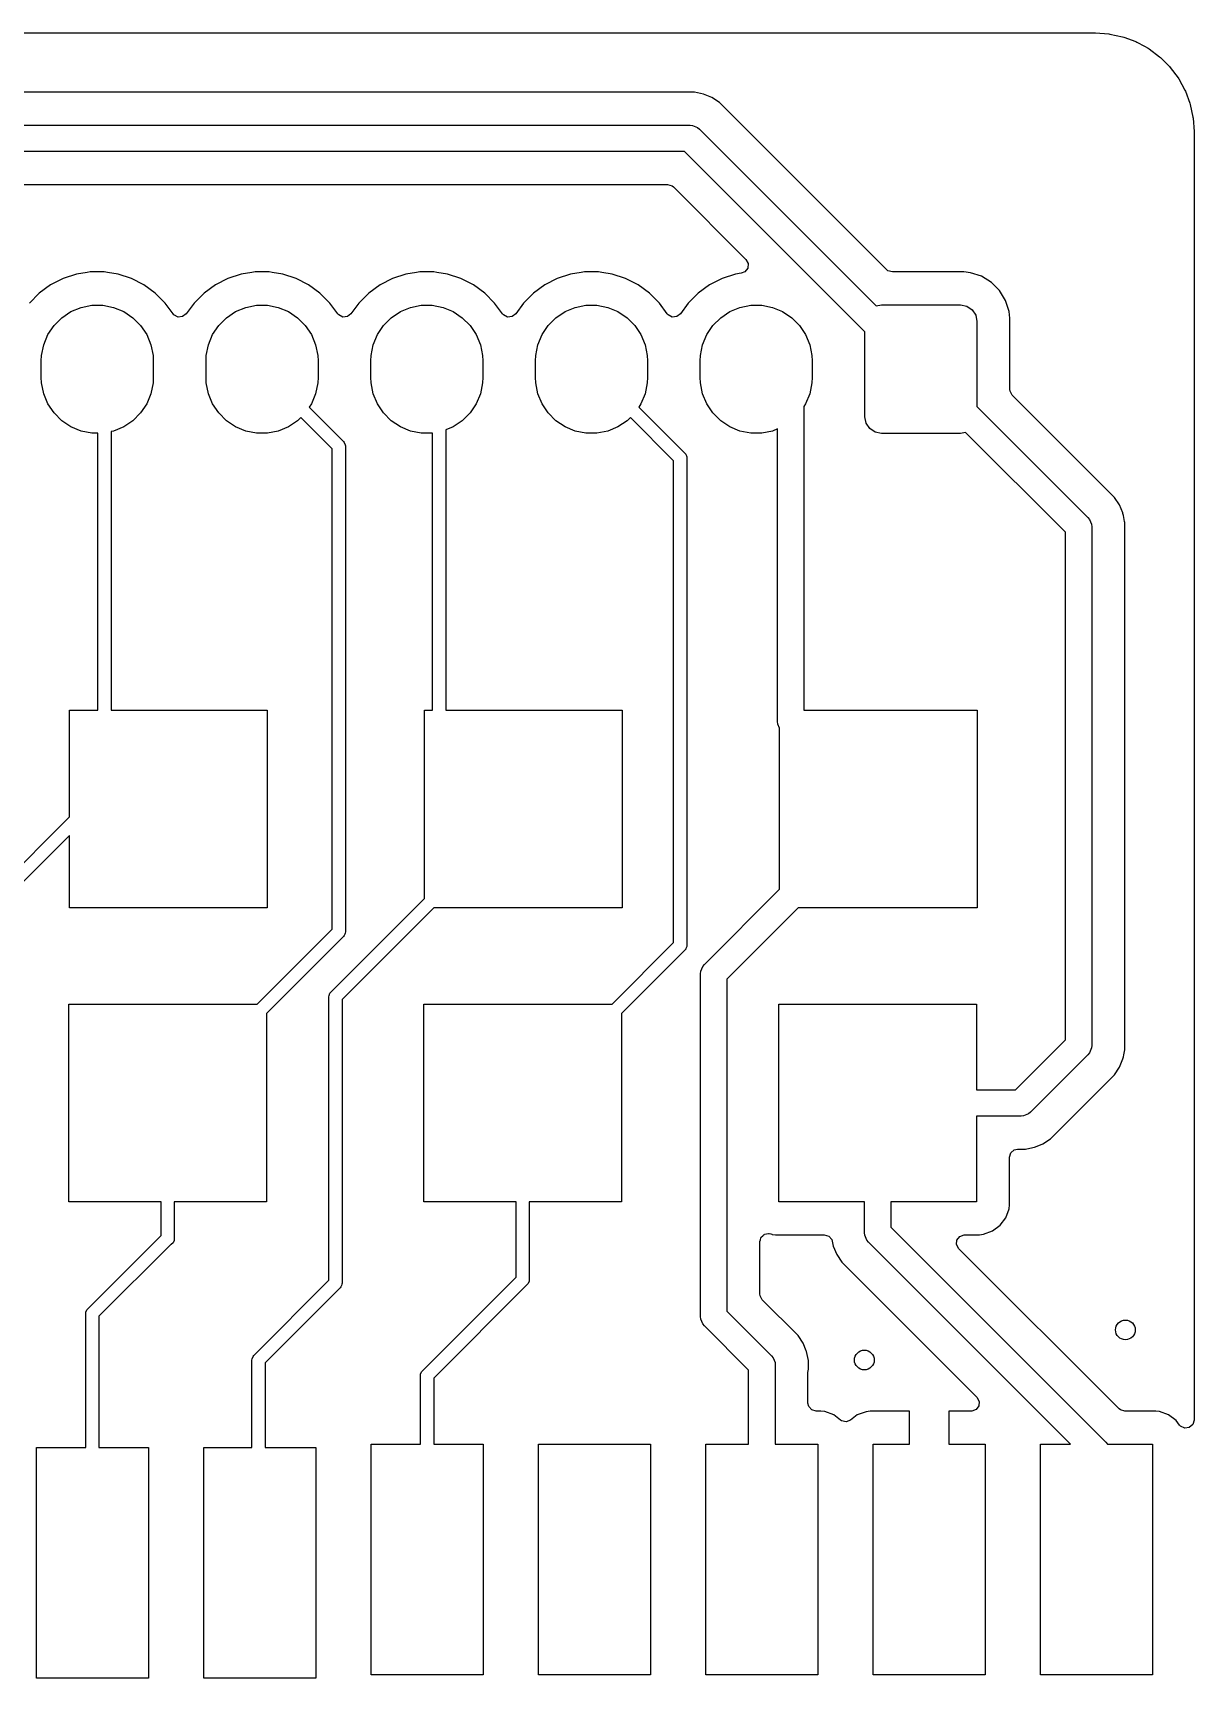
# Model space of a CAD drawing. Header units: millimetres. Extents: x 69 to 174, y -160 to -92.
# Drawn here: x 156.48 to 174.1, y -117 to -92.03 of the extents above; entities that cross this region are included whole.
import ezdxf

# ---------------------------------------------------------------- set-up
doc = ezdxf.new("R2010")
doc.units = ezdxf.units.MM
doc.layers.add('Front', color=13, linetype='CONTINUOUS', true_color=0xc83434)

msp = doc.modelspace()

# ---------------------------------------------------------------- linework, layer by layer
at = {"layer": 'Front', "linetype": 'CONTINUOUS'}
for p, q in [((70.235092, -92.0289), (172.534908, -92.0289)), ((172.534908, -92.0289), (172.596372, -92.0289)), ((172.596372, -92.0289), (172.605218, -92.029216)), ((172.605218, -92.029216), (172.805361, -92.04353)), ((172.805361, -92.04353), (172.822863, -92.046047)), ((172.822863, -92.046047), (173.014595, -92.087755)), ((173.014595, -92.087755), (173.03156, -92.092736)), ((173.03156, -92.092736), (173.215411, -92.161309)), ((173.215411, -92.161309), (173.231494, -92.168653)), ((173.231494, -92.168653), (173.348295, -92.232432)), ((173.348295, -92.232432), (173.403708, -92.26269)), ((173.403708, -92.26269), (173.418591, -92.272255)), ((173.418591, -92.272255), (173.575664, -92.389838)), ((173.575664, -92.389838), (173.589035, -92.401424)), ((173.589035, -92.401424), (173.727775, -92.540164)), ((173.727775, -92.540164), (173.739361, -92.553535)), ((173.739361, -92.553535), (173.856944, -92.710608)), ((173.856944, -92.710608), (173.866509, -92.725491)), ((173.866509, -92.725491), (173.960543, -92.8977)), ((166.520105, -92.9295), (111.308136, -92.9295)), ((166.520106, -92.9295), (166.520105, -92.9295)), ((166.520108, -92.9295), (166.520106, -92.9295)), ((166.655434, -92.956418), (166.520108, -92.9295)), ((166.655444, -92.956421), (166.655434, -92.956418)), ((166.782919, -93.009222), (166.655444, -92.956421)), ((166.897658, -93.085888), (166.782919, -93.009222)), ((169.433283, -95.621514), (166.897658, -93.085888)), ((173.960543, -92.8977), (173.967893, -92.913794)), ((173.967893, -92.913794), (174.036461, -93.097634)), ((174.036461, -93.097634), (174.041445, -93.114609)), ((174.041445, -93.114609), (174.083151, -93.306331)), ((174.083151, -93.306331), (174.085669, -93.323842)), ((174.085669, -93.323842), (174.099984, -93.52398)), ((111.239143, -93.43), (166.451112, -93.43)), ((166.451112, -93.43), (166.49013, -93.433843)), ((166.49013, -93.433843), (166.562226, -93.463706)), ((166.562226, -93.463706), (166.592533, -93.488579)), ((166.592533, -93.488579), (169.277576, -96.173622)), ((174.099984, -93.52398), (174.1003, -93.532827)), ((174.1003, -93.532827), (174.1003, -113.084249)), ((166.36827, -93.83), (111.239143, -93.83)), ((169.104445, -96.566175), (166.36827, -93.83)), ((146.09902, -94.3305), (166.109593, -94.3305)), ((166.109593, -94.3305), (166.176632, -94.350185)), ((166.176632, -94.350185), (166.197274, -94.366819)), ((166.197274, -94.366819), (167.297044, -95.466589)), ((167.325545, -95.597604), (167.283673, -95.653537)), ((167.297044, -95.466589), (167.330529, -95.527912)), ((167.330529, -95.527912), (167.325545, -95.597604)), ((169.453925, -95.638148), (169.433283, -95.621514)), ((169.520964, -95.657833), (169.453925, -95.638148)), ((156.746624, -95.853284), (156.574658, -95.978223)), ((156.93603, -95.756777), (156.746624, -95.853284)), ((157.138205, -95.691086), (156.93603, -95.756777)), ((157.299487, -95.665541), (157.138205, -95.691086)), ((157.348158, -95.657833), (157.299487, -95.665541)), ((157.560732, -95.657833), (157.348158, -95.657833)), ((157.609402, -95.665541), (157.560732, -95.657833)), ((157.770685, -95.691086), (157.609402, -95.665541)), ((157.770686, -95.691086), (157.770685, -95.691086)), ((157.770688, -95.691087), (157.770686, -95.691086)), ((157.972857, -95.756776), (157.770688, -95.691087)), ((157.972858, -95.756776), (157.972857, -95.756776)), ((157.972859, -95.756777), (157.972858, -95.756776)), ((158.162265, -95.853284), (157.972859, -95.756777)), ((158.334231, -95.978223), (158.162265, -95.853284)), ((159.246624, -95.853284), (159.074658, -95.978223)), ((159.43603, -95.756777), (159.246624, -95.853284)), ((159.638205, -95.691086), (159.43603, -95.756777)), ((159.799487, -95.665541), (159.638205, -95.691086)), ((159.848158, -95.657833), (159.799487, -95.665541)), ((160.060732, -95.657833), (159.848158, -95.657833)), ((160.109402, -95.665541), (160.060732, -95.657833)), ((160.270685, -95.691086), (160.109402, -95.665541)), ((160.270686, -95.691086), (160.270685, -95.691086)), ((160.270688, -95.691087), (160.270686, -95.691086)), ((160.472857, -95.756776), (160.270688, -95.691087)), ((160.472858, -95.756776), (160.472857, -95.756776)), ((160.472859, -95.756777), (160.472858, -95.756776)), ((160.662265, -95.853284), (160.472859, -95.756777)), ((160.834231, -95.978223), (160.662265, -95.853284)), ((161.746624, -95.853284), (161.574658, -95.978223)), ((161.93603, -95.756777), (161.746624, -95.853284)), ((162.138205, -95.691086), (161.93603, -95.756777)), ((162.299487, -95.665541), (162.138205, -95.691086)), ((162.348158, -95.657833), (162.299487, -95.665541)), ((162.560732, -95.657833), (162.348158, -95.657833)), ((162.609402, -95.665541), (162.560732, -95.657833)), ((162.770685, -95.691086), (162.609402, -95.665541)), ((162.770686, -95.691086), (162.770685, -95.691086)), ((162.770688, -95.691087), (162.770686, -95.691086)), ((162.972857, -95.756776), (162.770688, -95.691087)), ((162.972858, -95.756776), (162.972857, -95.756776)), ((162.972859, -95.756777), (162.972858, -95.756776)), ((163.162265, -95.853284), (162.972859, -95.756777)), ((163.334231, -95.978223), (163.162265, -95.853284)), ((164.246624, -95.853284), (164.074658, -95.978223)), ((164.43603, -95.756777), (164.246624, -95.853284)), ((164.638205, -95.691086), (164.43603, -95.756777)), ((164.799487, -95.665541), (164.638205, -95.691086)), ((164.848158, -95.657833), (164.799487, -95.665541)), ((165.060732, -95.657833), (164.848158, -95.657833)), ((165.109402, -95.665541), (165.060732, -95.657833)), ((165.270685, -95.691086), (165.109402, -95.665541)), ((165.270686, -95.691086), (165.270685, -95.691086)), ((165.270688, -95.691087), (165.270686, -95.691086)), ((165.472857, -95.756776), (165.270688, -95.691087)), ((165.472858, -95.756776), (165.472857, -95.756776)), ((165.472859, -95.756777), (165.472858, -95.756776)), ((165.662265, -95.853284), (165.472859, -95.756777)), ((165.834231, -95.978223), (165.662265, -95.853284)), ((166.746624, -95.853284), (166.574658, -95.978223)), ((166.93603, -95.756777), (166.746624, -95.853284)), ((167.138204, -95.691086), (166.93603, -95.756777)), ((167.228762, -95.676743), (167.138204, -95.691086)), ((167.283673, -95.653537), (167.228762, -95.676743)), ((170.604454, -95.657833), (169.520964, -95.657833)), ((170.604461, -95.657833), (170.604454, -95.657833)), ((170.70724, -95.668333), (170.604461, -95.657833)), ((170.707242, -95.668334), (170.70724, -95.668333)), ((170.873779, -95.723519), (170.707242, -95.668334)), ((171.023101, -95.815621), (170.873779, -95.723519)), ((171.147157, -95.939677), (171.023101, -95.815621)), ((156.574658, -95.978223), (156.424339, -96.128542)), ((158.48455, -96.128542), (158.334231, -95.978223)), ((158.484554, -96.128547), (158.48455, -96.128542)), ((158.604127, -96.293126), (158.484554, -96.128547)), ((158.924335, -96.128547), (158.804763, -96.293126)), ((158.924339, -96.128542), (158.924335, -96.128547)), ((159.074658, -95.978223), (158.924339, -96.128542)), ((160.98455, -96.128542), (160.834231, -95.978223)), ((160.984554, -96.128547), (160.98455, -96.128542)), ((161.104127, -96.293126), (160.984554, -96.128547)), ((161.424335, -96.128547), (161.304763, -96.293126)), ((161.424339, -96.128542), (161.424335, -96.128547)), ((161.574658, -95.978223), (161.424339, -96.128542)), ((163.48455, -96.128542), (163.334231, -95.978223)), ((163.484554, -96.128547), (163.48455, -96.128542)), ((163.604127, -96.293126), (163.484554, -96.128547)), ((163.924335, -96.128547), (163.804763, -96.293126)), ((163.924339, -96.128542), (163.924335, -96.128547)), ((164.074658, -95.978223), (163.924339, -96.128542)), ((165.98455, -96.128542), (165.834231, -95.978223)), ((165.984554, -96.128547), (165.98455, -96.128542)), ((166.104127, -96.293126), (165.984554, -96.128547)), ((166.424335, -96.128547), (166.304763, -96.293126)), ((166.424339, -96.128542), (166.424335, -96.128547)), ((166.574658, -95.978223), (166.424339, -96.128542)), ((171.239259, -96.088999), (171.147157, -95.939677)), ((171.280311, -96.212887), (171.239259, -96.088999)), ((156.797386, -96.469099), (156.915211, -96.351274)), ((156.915211, -96.351274), (157.053758, -96.2587)), ((157.053758, -96.2587), (157.207703, -96.194934)), ((157.207703, -96.194934), (157.37113, -96.162426)), ((157.37113, -96.162426), (157.53776, -96.162426)), ((157.53776, -96.162426), (157.701187, -96.194934)), ((157.701187, -96.194934), (157.855132, -96.2587)), ((157.855132, -96.2587), (157.993679, -96.351274)), ((157.993679, -96.351274), (158.111504, -96.469099)), ((158.618025, -96.309166), (158.604127, -96.293126)), ((158.67982, -96.341771), (158.618025, -96.309166)), ((158.749434, -96.335792), (158.67982, -96.341771)), ((158.804763, -96.293126), (158.749434, -96.335792)), ((159.297386, -96.469099), (159.415211, -96.351274)), ((159.415211, -96.351274), (159.553758, -96.2587)), ((159.553758, -96.2587), (159.707703, -96.194934)), ((159.707703, -96.194934), (159.87113, -96.162426)), ((159.87113, -96.162426), (160.03776, -96.162426)), ((160.03776, -96.162426), (160.201187, -96.194934)), ((160.201187, -96.194934), (160.355132, -96.2587)), ((160.355132, -96.2587), (160.493679, -96.351274)), ((160.493679, -96.351274), (160.611504, -96.469099)), ((161.118025, -96.309166), (161.104127, -96.293126)), ((161.17982, -96.341771), (161.118025, -96.309166)), ((161.249434, -96.335792), (161.17982, -96.341771)), ((161.304763, -96.293126), (161.249434, -96.335792)), ((161.797386, -96.469099), (161.915211, -96.351274)), ((161.915211, -96.351274), (162.053758, -96.2587)), ((162.053758, -96.2587), (162.207703, -96.194934)), ((162.207703, -96.194934), (162.37113, -96.162426)), ((162.37113, -96.162426), (162.53776, -96.162426)), ((162.53776, -96.162426), (162.701187, -96.194934)), ((162.701187, -96.194934), (162.855132, -96.2587)), ((162.855132, -96.2587), (162.993679, -96.351274)), ((162.993679, -96.351274), (163.111504, -96.469099)), ((163.618025, -96.309166), (163.604127, -96.293126)), ((163.67982, -96.341771), (163.618025, -96.309166)), ((163.749434, -96.335792), (163.67982, -96.341771)), ((163.804763, -96.293126), (163.749434, -96.335792)), ((164.297386, -96.469099), (164.415211, -96.351274)), ((164.415211, -96.351274), (164.553758, -96.2587)), ((164.553758, -96.2587), (164.707703, -96.194934)), ((164.707703, -96.194934), (164.87113, -96.162426)), ((164.87113, -96.162426), (165.03776, -96.162426)), ((165.03776, -96.162426), (165.201187, -96.194934)), ((165.201187, -96.194934), (165.355132, -96.2587)), ((165.355132, -96.2587), (165.493679, -96.351274)), ((165.493679, -96.351274), (165.611504, -96.469099)), ((166.118025, -96.309166), (166.104127, -96.293126)), ((166.17982, -96.341771), (166.118025, -96.309166)), ((166.249434, -96.335792), (166.17982, -96.341771)), ((166.304763, -96.293126), (166.249434, -96.335792)), ((166.797386, -96.469099), (166.915211, -96.351274)), ((166.915211, -96.351274), (167.053758, -96.2587)), ((167.053758, -96.2587), (167.207703, -96.194934)), ((167.207703, -96.194934), (167.37113, -96.162426)), ((167.37113, -96.162426), (167.53776, -96.162426)), ((167.53776, -96.162426), (167.701187, -96.194934)), ((167.701187, -96.194934), (167.855132, -96.2587)), ((167.855132, -96.2587), (167.993679, -96.351274)), ((167.993679, -96.351274), (168.111504, -96.469099)), ((169.277576, -96.173622), (169.354445, -96.158333)), ((169.354445, -96.158333), (170.554445, -96.158333)), ((170.554445, -96.158333), (170.650116, -96.177363)), ((170.650116, -96.177363), (170.731222, -96.231556)), ((170.731222, -96.231556), (170.785415, -96.312662)), ((170.785415, -96.312662), (170.804445, -96.408333)), ((171.294443, -96.255533), (171.280311, -96.212887)), ((171.294444, -96.255536), (171.294443, -96.255533)), ((171.304943, -96.358314), (171.294444, -96.255536)), ((171.304944, -96.358331), (171.304943, -96.358314)), ((171.304944, -97.441812), (171.304944, -96.358331)), ((156.641046, -96.761591), (156.704812, -96.607646)), ((156.704812, -96.607646), (156.797386, -96.469099)), ((158.111504, -96.469099), (158.204078, -96.607646)), ((158.204078, -96.607646), (158.267844, -96.761591)), ((159.141046, -96.761591), (159.204812, -96.607646)), ((159.204812, -96.607646), (159.297386, -96.469099)), ((160.611504, -96.469099), (160.704078, -96.607646)), ((160.704078, -96.607646), (160.767844, -96.761591)), ((161.641046, -96.761591), (161.704812, -96.607646)), ((161.704812, -96.607646), (161.797386, -96.469099)), ((163.111504, -96.469099), (163.204078, -96.607646)), ((163.204078, -96.607646), (163.267844, -96.761591)), ((164.141046, -96.761591), (164.204812, -96.607646)), ((164.204812, -96.607646), (164.297386, -96.469099)), ((165.611504, -96.469099), (165.704078, -96.607646)), ((165.704078, -96.607646), (165.767844, -96.761591)), ((166.641046, -96.761591), (166.704812, -96.607646)), ((166.704812, -96.607646), (166.797386, -96.469099)), ((168.111504, -96.469099), (168.204078, -96.607646)), ((168.204078, -96.607646), (168.267844, -96.761591)), ((169.104445, -97.858333), (169.104445, -96.566175)), ((170.804445, -96.408333), (170.804445, -97.700491)), ((156.608538, -96.925018), (156.641046, -96.761591)), ((158.267844, -96.761591), (158.300352, -96.925018)), ((159.108538, -96.925018), (159.141046, -96.761591)), ((160.767844, -96.761591), (160.800352, -96.925018)), ((161.608538, -96.925018), (161.641046, -96.761591)), ((163.267844, -96.761591), (163.300352, -96.925018)), ((164.108538, -96.925018), (164.141046, -96.761591)), ((165.767844, -96.761591), (165.800352, -96.925018)), ((166.608538, -96.925018), (166.641046, -96.761591)), ((168.267844, -96.761591), (168.300352, -96.925018)), ((156.604445, -97.008333), (156.608538, -96.925018)), ((156.604445, -97.258333), (156.604445, -97.008333)), ((158.300352, -96.925018), (158.304445, -97.008333)), ((158.304445, -97.008333), (158.304445, -97.258333)), ((159.104445, -97.008333), (159.108538, -96.925018)), ((159.104445, -97.258333), (159.104445, -97.008333)), ((160.800352, -96.925018), (160.804445, -97.008333)), ((160.804445, -97.008333), (160.804445, -97.258333)), ((161.604445, -97.008333), (161.608538, -96.925018)), ((161.604445, -97.258333), (161.604445, -97.008333)), ((163.300352, -96.925018), (163.304445, -97.008333)), ((163.304445, -97.008333), (163.304445, -97.258333)), ((164.104445, -97.008333), (164.108538, -96.925018)), ((164.104445, -97.258333), (164.104445, -97.008333)), ((165.800352, -96.925018), (165.804445, -97.008333)), ((165.804445, -97.008333), (165.804445, -97.258333)), ((166.604445, -97.008333), (166.608538, -96.925018)), ((166.604445, -97.258333), (166.604445, -97.008333)), ((168.300352, -96.925018), (168.304445, -97.008333)), ((168.304445, -97.008333), (168.304445, -97.258333)), ((156.608538, -97.341648), (156.604445, -97.258333)), ((156.641046, -97.505075), (156.608538, -97.341648)), ((158.300352, -97.341648), (158.267844, -97.505075)), ((158.304445, -97.258333), (158.300352, -97.341648)), ((159.108538, -97.341648), (159.104445, -97.258333)), ((159.141046, -97.505075), (159.108538, -97.341648)), ((160.800352, -97.341648), (160.767844, -97.505075)), ((160.804445, -97.258333), (160.800352, -97.341648)), ((161.608538, -97.341648), (161.604445, -97.258333)), ((161.641046, -97.505075), (161.608538, -97.341648)), ((163.300352, -97.341648), (163.267844, -97.505075)), ((163.304445, -97.258333), (163.300352, -97.341648)), ((164.108538, -97.341648), (164.104445, -97.258333)), ((164.141046, -97.505075), (164.108538, -97.341648)), ((165.800352, -97.341648), (165.767844, -97.505075)), ((165.804445, -97.258333), (165.800352, -97.341648)), ((166.608538, -97.341648), (166.604445, -97.258333)), ((166.641046, -97.505075), (166.608538, -97.341648)), ((168.300352, -97.341648), (168.267844, -97.505075)), ((168.304445, -97.258333), (168.300352, -97.341648)), ((156.704812, -97.65902), (156.641046, -97.505075)), ((158.267844, -97.505075), (158.204078, -97.65902)), ((159.204812, -97.65902), (159.141046, -97.505075)), ((160.767844, -97.505075), (160.704078, -97.65902)), ((161.704812, -97.65902), (161.641046, -97.505075)), ((163.267844, -97.505075), (163.204078, -97.65902)), ((164.204812, -97.65902), (164.141046, -97.505075)), ((165.767844, -97.505075), (165.704078, -97.65902)), ((166.704812, -97.65902), (166.641046, -97.505075)), ((168.267844, -97.505075), (168.204078, -97.65902)), ((171.307778, -97.46817), (171.304944, -97.441812)), ((171.341263, -97.529493), (171.307778, -97.46817)), ((172.890912, -99.079142), (171.341263, -97.529493)), ((156.797386, -97.797567), (156.704812, -97.65902)), ((156.915211, -97.915392), (156.797386, -97.797567)), ((158.111504, -97.797567), (157.993679, -97.915392)), ((158.204078, -97.65902), (158.111504, -97.797567)), ((159.297386, -97.797567), (159.204812, -97.65902)), ((159.415211, -97.915392), (159.297386, -97.797567)), ((160.54438, -97.86469), (160.493679, -97.915392)), ((161.02, -98.340309), (160.54438, -97.86469)), ((160.704078, -97.65902), (160.671023, -97.708489)), ((160.671023, -97.708489), (161.190711, -98.228178)), ((161.797386, -97.797567), (161.704812, -97.65902)), ((161.915211, -97.915392), (161.797386, -97.797567)), ((163.111504, -97.797567), (162.993679, -97.915392)), ((163.204078, -97.65902), (163.111504, -97.797567)), ((164.297386, -97.797567), (164.204812, -97.65902)), ((164.415211, -97.915392), (164.297386, -97.797567)), ((165.54438, -97.86469), (165.493679, -97.915392)), ((166.2016, -98.52191), (165.54438, -97.86469)), ((165.704078, -97.65902), (165.671023, -97.708489)), ((165.671023, -97.708489), (166.372311, -98.409777)), ((166.797386, -97.797567), (166.704812, -97.65902)), ((166.915211, -97.915392), (166.797386, -97.797567)), ((168.204078, -97.65902), (168.178, -97.698048)), ((168.178, -97.698048), (168.178, -102.31)), ((169.123475, -97.954004), (169.104445, -97.858333)), ((170.804445, -97.700491), (172.488221, -99.384267)), ((157.053758, -98.007966), (156.915211, -97.915392)), ((157.207703, -98.071732), (157.053758, -98.007966)), ((157.37113, -98.10424), (157.207703, -98.071732)), ((157.464, -98.10424), (157.37113, -98.10424)), ((157.464, -102.31), (157.464, -98.10424)), ((157.701187, -98.071732), (157.664, -98.079129)), ((157.664, -98.079129), (157.664, -102.31)), ((157.855132, -98.007966), (157.701187, -98.071732)), ((157.993679, -97.915392), (157.855132, -98.007966)), ((159.553758, -98.007966), (159.415211, -97.915392)), ((159.707703, -98.071732), (159.553758, -98.007966)), ((159.87113, -98.10424), (159.707703, -98.071732)), ((160.03776, -98.10424), (159.87113, -98.10424)), ((160.201187, -98.071732), (160.03776, -98.10424)), ((160.355132, -98.007966), (160.201187, -98.071732)), ((160.493679, -97.915392), (160.355132, -98.007966)), ((162.053758, -98.007966), (161.915211, -97.915392)), ((162.207703, -98.071732), (162.053758, -98.007966)), ((162.37113, -98.10424), (162.207703, -98.071732)), ((162.53776, -98.10424), (162.37113, -98.10424)), ((162.544, -98.102998), (162.53776, -98.10424)), ((162.544, -102.31), (162.544, -98.102998)), ((162.855132, -98.007966), (162.744, -98.053998)), ((162.744, -98.053998), (162.744, -102.31)), ((162.993679, -97.915392), (162.855132, -98.007966)), ((164.553758, -98.007966), (164.415211, -97.915392)), ((164.707703, -98.071732), (164.553758, -98.007966)), ((164.87113, -98.10424), (164.707703, -98.071732)), ((165.03776, -98.10424), (164.87113, -98.10424)), ((165.201187, -98.071732), (165.03776, -98.10424)), ((165.355132, -98.007966), (165.201187, -98.071732)), ((165.493679, -97.915392), (165.355132, -98.007966)), ((167.053758, -98.007966), (166.915211, -97.915392)), ((167.207703, -98.071732), (167.053758, -98.007966)), ((167.37113, -98.10424), (167.207703, -98.071732)), ((167.53776, -98.10424), (167.37113, -98.10424)), ((167.701187, -98.071732), (167.53776, -98.10424)), ((167.778, -98.039915), (167.701187, -98.071732)), ((167.778, -102.480222), (167.778, -98.039915)), ((169.177668, -98.03511), (169.123475, -97.954004)), ((169.258774, -98.089303), (169.177668, -98.03511)), ((169.354445, -98.108333), (169.258774, -98.089303)), ((170.554445, -98.108333), (169.354445, -98.108333)), ((170.631313, -98.093043), (170.554445, -98.108333)), ((172.1468, -99.60853), (170.631313, -98.093043)), ((161.02, -105.630801), (161.02, -98.340309)), ((161.190711, -98.228178), (161.203147, -98.243331)), ((161.203147, -98.243331), (161.218079, -98.279379)), ((161.218079, -98.279379), (161.22, -98.298888)), ((161.22, -98.298888), (161.22, -105.672223)), ((166.2016, -105.836978), (166.2016, -98.52191)), ((166.372311, -98.409777), (166.384747, -98.424931)), ((166.384747, -98.424931), (166.399679, -98.460979)), ((166.399679, -98.460979), (166.4016, -98.480488)), ((166.4016, -98.480488), (166.4016, -105.8784)), ((172.967577, -99.19388), (172.890912, -99.079142)), ((172.488221, -99.384267), (172.513094, -99.414574)), ((173.01746, -99.314311), (172.967577, -99.19388)), ((173.02038, -99.32136), (173.01746, -99.314311)), ((173.027069, -99.354989), (173.02038, -99.32136)), ((173.044686, -99.443557), (173.027069, -99.354989)), ((172.1468, -107.313957), (172.1468, -99.60853)), ((172.513094, -99.414574), (172.542957, -99.48667)), ((172.542957, -99.48667), (172.5468, -99.525688)), ((172.5468, -99.525688), (172.5468, -107.3968)), ((173.0456, -99.448151), (173.044686, -99.443557)), ((173.0473, -99.456695), (173.0456, -99.448151)), ((173.0473, -107.465793), (173.0473, -99.456695)), ((157.032223, -103.926355), (157.032223, -102.31)), ((157.032223, -102.31), (157.464, -102.31)), ((157.664, -102.31), (160.032223, -102.31)), ((160.032223, -102.31), (160.032223, -105.31)), ((162.42, -105.168578), (162.42, -102.31)), ((162.42, -102.31), (162.544, -102.31)), ((162.744, -102.31), (165.42, -102.31)), ((165.42, -102.31), (165.42, -105.31)), ((168.178, -102.31), (170.807778, -102.31)), ((170.807778, -102.31), (170.807778, -105.31)), ((167.781843, -102.51924), (167.778, -102.480222)), ((167.807778, -102.581852), (167.781843, -102.51924)), ((167.807778, -105.027157), (167.807778, -102.581852)), ((155.969289, -104.989289), (157.032223, -103.926355)), ((157.032223, -104.209199), (156.14, -105.101422)), ((157.032223, -105.31), (157.032223, -104.209199)), ((166.668179, -106.166757), (167.807778, -105.027157)), ((160.032223, -105.31), (157.032223, -105.31)), ((160.998489, -106.590089), (162.42, -105.168578)), ((162.561422, -105.31), (161.1692, -106.702222)), ((165.42, -105.31), (162.561422, -105.31)), ((168.09062, -105.31), (167.0096, -106.39102)), ((170.807778, -105.31), (168.09062, -105.31)), ((159.880802, -106.77), (161.02, -105.630801)), ((161.19071, -105.742934), (160.022223, -106.911421)), ((161.203147, -105.727781), (161.19071, -105.742934)), ((161.210756, -105.709411), (161.203147, -105.727781)), ((161.218079, -105.691732), (161.210756, -105.709411)), ((161.22, -105.672223), (161.218079, -105.691732)), ((165.268578, -106.77), (166.2016, -105.836978)), ((166.372311, -105.949111), (165.41, -106.911422)), ((166.384747, -105.933957), (166.372311, -105.949111)), ((166.387214, -105.928002), (166.384747, -105.933957)), ((166.399679, -105.897909), (166.387214, -105.928002)), ((166.4016, -105.8784), (166.399679, -105.897909)), ((166.6096, -106.308178), (166.613443, -106.26916)), ((166.6096, -111.5116), (166.6096, -106.308178)), ((166.613443, -106.26916), (166.643306, -106.197064)), ((166.643306, -106.197064), (166.668179, -106.166757)), ((160.971121, -106.641291), (160.986053, -106.605243)), ((160.986053, -106.605243), (160.998489, -106.590089)), ((167.0096, -106.39102), (167.0096, -111.428757)), ((157.022223, -109.77), (157.022223, -106.77)), ((157.022223, -106.77), (159.880802, -106.77)), ((160.9692, -106.6608), (160.971121, -106.641291)), ((160.9692, -110.962178), (160.9692, -106.6608)), ((161.1692, -106.702222), (161.1692, -111.0036)), ((162.41, -109.77), (162.41, -106.77)), ((162.41, -106.77), (165.268578, -106.77)), ((167.797778, -109.77), (167.797778, -106.77)), ((167.797778, -106.77), (170.797778, -106.77)), ((170.797778, -106.77), (170.797778, -108.07)), ((160.022223, -106.911421), (160.022223, -109.77)), ((165.41, -106.911422), (165.41, -109.77)), ((171.390758, -108.07), (172.1468, -107.313957)), ((172.488221, -107.538222), (171.615021, -108.411421)), ((172.513094, -107.507914), (172.488221, -107.538222)), ((172.542957, -107.435818), (172.513094, -107.507914)), ((172.5468, -107.3968), (172.542957, -107.435818)), ((172.967575, -107.728611), (173.02038, -107.601129)), ((173.02038, -107.601129), (173.026957, -107.568062)), ((173.026957, -107.568062), (173.032638, -107.539504)), ((173.032638, -107.539501), (173.0473, -107.465793)), ((173.032638, -107.539504), (173.032638, -107.539501)), ((171.920143, -108.814114), (172.890914, -107.843343)), ((172.890914, -107.843343), (172.967575, -107.728611)), ((170.797778, -108.07), (171.390758, -108.07)), ((171.4736, -108.47), (170.797778, -108.47)), ((170.797778, -108.47), (170.797778, -109.77)), ((171.512618, -108.466157), (171.4736, -108.47)), ((171.584714, -108.436294), (171.512618, -108.466157)), ((171.615021, -108.411421), (171.584714, -108.436294)), ((171.805411, -108.890775), (171.920143, -108.814114)), ((171.298278, -109.0945), (171.317963, -109.027461)), ((171.298278, -109.817873), (171.298278, -109.0945)), ((171.317963, -109.027461), (171.370767, -108.981706)), ((171.370767, -108.981706), (171.422278, -108.9705)), ((171.422278, -108.9705), (171.542596, -108.9705)), ((171.542596, -108.9705), (171.652671, -108.948604)), ((171.652671, -108.948604), (171.677928, -108.94358)), ((171.677928, -108.94358), (171.741669, -108.917177)), ((171.741669, -108.917177), (171.805407, -108.890777)), ((171.805407, -108.890777), (171.805408, -108.890776)), ((171.805408, -108.890776), (171.805411, -108.890775)), ((158.422223, -109.77), (157.022223, -109.77)), ((158.422223, -110.283355), (158.422223, -109.77)), ((160.022223, -109.77), (158.622223, -109.77)), ((158.622223, -109.77), (158.622223, -110.336223)), ((163.81, -109.77), (162.41, -109.77)), ((163.81, -110.915378), (163.81, -109.77)), ((165.41, -109.77), (164.01, -109.77)), ((164.01, -109.77), (164.01, -110.9568)), ((169.097778, -109.77), (167.797778, -109.77)), ((169.097778, -110.240578), (169.097778, -109.77)), ((170.797778, -109.77), (169.497778, -109.77)), ((169.497778, -109.77), (169.497778, -110.157735)), ((171.291869, -109.877483), (171.298278, -109.817873)), ((171.155324, -110.127546), (171.241574, -110.012331)), ((171.241574, -110.012331), (171.291869, -109.877483)), ((157.309289, -111.396289), (158.422223, -110.283355)), ((158.620302, -110.355732), (158.605371, -110.391781)), ((158.622223, -110.336223), (158.620302, -110.355732)), ((167.5101, -110.375476), (167.518745, -110.346032)), ((167.518745, -110.346032), (167.525268, -110.31605)), ((167.525268, -110.31605), (167.528498, -110.312819)), ((167.528498, -110.312819), (167.529785, -110.308437)), ((167.529785, -110.308437), (167.552972, -110.288344)), ((167.552972, -110.288344), (167.574673, -110.266644)), ((167.574673, -110.266644), (167.579137, -110.265672)), ((167.579137, -110.265672), (167.582589, -110.262682)), ((167.582589, -110.262682), (167.61296, -110.258314)), ((167.61296, -110.258314), (167.642946, -110.251792)), ((167.642946, -110.251792), (167.649066, -110.253123)), ((167.649066, -110.253123), (167.651747, -110.252738)), ((167.651747, -110.252738), (167.677433, -110.259294)), ((167.677433, -110.259294), (167.690295, -110.264091)), ((167.690295, -110.264091), (167.690294, -110.264091)), ((167.690294, -110.264091), (167.697222, -110.264835)), ((167.697222, -110.264835), (167.749905, -110.2705)), ((167.749905, -110.2705), (168.487741, -110.270499)), ((168.487741, -110.270499), (168.55478, -110.290183)), ((168.55478, -110.290183), (168.600535, -110.342987)), ((168.600535, -110.342987), (168.609358, -110.370306)), ((168.609358, -110.370306), (168.624196, -110.444901)), ((169.101621, -110.279596), (169.097778, -110.240578)), ((169.131484, -110.351692), (169.101621, -110.279596)), ((169.156357, -110.381999), (169.131484, -110.351692)), ((169.497778, -110.157735), (172.761421, -113.421378)), ((170.496552, -110.420857), (170.501536, -110.351165)), ((170.501536, -110.351165), (170.543408, -110.295232)), ((170.543408, -110.295232), (170.608872, -110.270815)), ((170.608872, -110.270815), (170.617718, -110.270499)), ((170.617718, -110.270499), (170.845649, -110.270499)), ((170.845649, -110.270499), (170.84565, -110.270499)), ((170.84565, -110.270499), (170.905261, -110.264091)), ((170.905261, -110.264091), (171.040109, -110.213796)), ((171.040109, -110.213796), (171.155324, -110.127546)), ((158.562876, -110.425544), (157.48, -111.508421)), ((158.577781, -110.419371), (158.562876, -110.425544)), ((158.605371, -110.391781), (158.577781, -110.419371)), ((167.5101, -111.17008), (167.5101, -110.375476)), ((168.624196, -110.444901), (168.624199, -110.44491)), ((168.624199, -110.44491), (168.677, -110.572385)), ((168.677, -110.572385), (168.753665, -110.687123)), ((172.224357, -113.45), (169.156357, -110.381999)), ((170.530037, -110.48218), (170.496552, -110.420857)), ((172.961037, -112.913181), (170.530037, -110.48218)), ((168.753665, -110.687123), (168.753666, -110.687124)), ((168.753666, -110.687124), (170.804863, -112.738319)), ((159.830089, -112.101289), (160.9692, -110.962178)), ((161.139911, -111.074311), (160.0008, -112.213422)), ((161.152347, -111.059157), (161.139911, -111.074311)), ((161.160304, -111.039947), (161.152347, -111.059157)), ((161.167279, -111.023109), (161.160304, -111.039947)), ((161.1692, -111.0036), (161.167279, -111.023109)), ((162.389289, -112.336089), (163.81, -110.915378)), ((163.980711, -111.02751), (162.56, -112.448221)), ((163.993148, -111.012357), (163.980711, -111.02751)), ((164.008079, -110.976309), (163.993148, -111.012357)), ((164.01, -110.9568), (164.008079, -110.976309)), ((167.512934, -111.196438), (167.5101, -111.17008)), ((167.546419, -111.257761), (167.512934, -111.196438)), ((168.090312, -111.801654), (167.546419, -111.257761)), ((157.28, -111.467), (157.281921, -111.447491)), ((157.28, -113.5), (157.28, -111.467)), ((157.281921, -111.447491), (157.296853, -111.411443)), ((157.296853, -111.411443), (157.309289, -111.396289)), ((157.48, -111.508421), (157.48, -113.5)), ((166.613443, -111.550618), (166.6096, -111.5116)), ((166.643306, -111.622714), (166.613443, -111.550618)), ((167.0096, -111.428757), (167.687622, -112.106779)), ((166.668179, -111.653021), (166.643306, -111.622714)), ((167.34, -112.324842), (166.668179, -111.653021)), ((168.166977, -111.916392), (168.090312, -111.801654)), ((159.802721, -112.152491), (159.817653, -112.116443)), ((159.817653, -112.116443), (159.830089, -112.101289)), ((167.687622, -112.106779), (167.712494, -112.137086)), ((168.214924, -112.032148), (168.166977, -111.916392)), ((168.21978, -112.043872), (168.214924, -112.032148)), ((168.21978, -112.043876), (168.21978, -112.043872)), ((168.219781, -112.043877), (168.21978, -112.043876)), ((168.2467, -112.179203), (168.219781, -112.043877)), ((159.8008, -112.172), (159.802721, -112.152491)), ((159.8008, -113.5), (159.8008, -112.172)), ((160.0008, -112.213422), (160.0008, -113.5)), ((162.361921, -112.387291), (162.376853, -112.351243)), ((162.376853, -112.351243), (162.389289, -112.336089)), ((167.34, -113.45), (167.34, -112.324842)), ((167.712494, -112.137086), (167.742357, -112.209182)), ((167.742357, -112.287218), (167.74, -112.292908)), ((167.74, -112.292908), (167.74, -113.45)), ((167.742357, -112.209182), (167.742357, -112.287218)), ((168.2405, -112.360575), (168.242883, -112.336381)), ((168.2405, -112.8255), (168.2405, -112.360575)), ((168.242883, -112.336381), (168.24458, -112.327853)), ((168.24458, -112.327853), (168.2467, -112.317194)), ((168.2467, -112.179206), (168.2467, -112.179203)), ((168.2467, -112.317194), (168.2467, -112.179206)), ((162.36, -112.4068), (162.361921, -112.387291)), ((162.36, -113.45), (162.36, -112.4068)), ((162.56, -112.448221), (162.56, -113.45)), ((168.251706, -112.877011), (168.2405, -112.8255)), ((170.833364, -112.869334), (170.791492, -112.925267)), ((170.804863, -112.738319), (170.838348, -112.799642)), ((170.838348, -112.799642), (170.833364, -112.869334)), ((168.297461, -112.929815), (168.251706, -112.877011)), ((168.3645, -112.9495), (168.297461, -112.929815)), ((168.437865, -112.9495), (168.3645, -112.9495)), ((168.437873, -112.9495), (168.437865, -112.9495)), ((168.437881, -112.9495), (168.437873, -112.9495)), ((168.437883, -112.949501), (168.437881, -112.9495)), ((168.497483, -112.955908), (168.437883, -112.949501)), ((168.632328, -113.006202), (168.497482, -112.955908)), ((168.497482, -112.955908), (168.497483, -112.955908)), ((168.632335, -113.006206), (168.632328, -113.006202)), ((168.736105, -113.083889), (168.632335, -113.006206)), ((168.750989, -113.093455), (168.736105, -113.083889)), ((168.819262, -113.108307), (168.750989, -113.093455)), ((168.884727, -113.08389), (168.819262, -113.108307)), ((168.98791, -113.006647), (168.884727, -113.08389)), ((168.987913, -113.006645), (168.98791, -113.006647)), ((169.12262, -112.956403), (168.987913, -113.006645)), ((169.122627, -112.956401), (169.12262, -112.956403)), ((169.182155, -112.95), (169.122627, -112.956401)), ((169.78, -112.95), (169.182155, -112.95)), ((169.78, -113.45), (169.78, -112.95)), ((170.717182, -112.95), (170.38, -112.95)), ((170.38, -112.95), (170.38, -113.45)), ((170.726028, -112.949684), (170.717182, -112.95)), ((170.791492, -112.925267), (170.726028, -112.949684)), ((172.981679, -112.929815), (172.961037, -112.913181)), ((173.048718, -112.9495), (172.981679, -112.929815)), ((173.517865, -112.9495), (173.048718, -112.9495)), ((173.517873, -112.9495), (173.517865, -112.9495)), ((173.517881, -112.9495), (173.517873, -112.9495)), ((173.517883, -112.949501), (173.517881, -112.9495)), ((173.577483, -112.955908), (173.517883, -112.949501)), ((173.712328, -113.006202), (173.577482, -112.955908)), ((173.577482, -112.955908), (173.577483, -112.955908)), ((173.712335, -113.006206), (173.712328, -113.006202)), ((173.827544, -113.092452), (173.712335, -113.006206)), ((173.827544, -113.092453), (173.827544, -113.092452)), ((173.827546, -113.092454), (173.827544, -113.092453)), ((173.853441, -113.127045), (173.827546, -113.092454)), ((174.1003, -113.084249), (174.080615, -113.151288)), ((173.877034, -113.158561), (173.853441, -113.127045)), ((173.895097, -113.177962), (173.877034, -113.158561)), ((173.958653, -113.206987), (173.895097, -113.177962)), ((174.027811, -113.197043), (173.958653, -113.206987)), ((174.080615, -113.151288), (174.027811, -113.197043)), ((156.53, -117), (156.53, -113.5)), ((156.53, -113.5), (157.28, -113.5)), ((157.48, -113.5), (158.23, -113.5)), ((158.23, -113.5), (158.23, -117)), ((159.07, -117), (159.07, -113.5)), ((159.07, -113.5), (159.8008, -113.5)), ((160.0008, -113.5), (160.77, -113.5)), ((160.77, -113.5), (160.77, -117)), ((161.61, -116.95), (161.61, -113.45)), ((161.61, -113.45), (162.36, -113.45)), ((162.56, -113.45), (163.31, -113.45)), ((163.31, -113.45), (163.31, -116.95)), ((164.15, -116.95), (164.15, -113.45)), ((164.15, -113.45), (165.85, -113.45)), ((165.85, -113.45), (165.85, -116.95)), ((166.69, -116.95), (166.69, -113.45)), ((166.69, -113.45), (167.34, -113.45)), ((167.74, -113.45), (168.39, -113.45)), ((168.39, -113.45), (168.39, -116.95)), ((169.23, -116.95), (169.23, -113.45)), ((169.23, -113.45), (169.78, -113.45)), ((170.38, -113.45), (170.93, -113.45)), ((170.93, -113.45), (170.93, -116.95)), ((171.77, -116.95), (171.77, -113.45)), ((171.77, -113.45), (172.224357, -113.45)), ((172.761421, -113.421378), (172.78491, -113.45)), ((172.78491, -113.45), (173.47, -113.45)), ((173.47, -113.45), (173.47, -116.95)), ((158.23, -117), (156.53, -117)), ((160.77, -117), (159.07, -117)), ((163.31, -116.95), (161.61, -116.95)), ((165.85, -116.95), (164.15, -116.95)), ((168.39, -116.95), (166.69, -116.95)), ((170.93, -116.95), (169.23, -116.95)), ((173.47, -116.95), (171.77, -116.95))]:
    msp.add_line(p, q, dxfattribs=at)
at = {"layer": 'Front'}
for centre in [(173.058, -111.7148), (169.0956, -112.172)]:
    msp.add_circle(centre, 0.15, dxfattribs=at)

doc.saveas('drawing.dxf')
